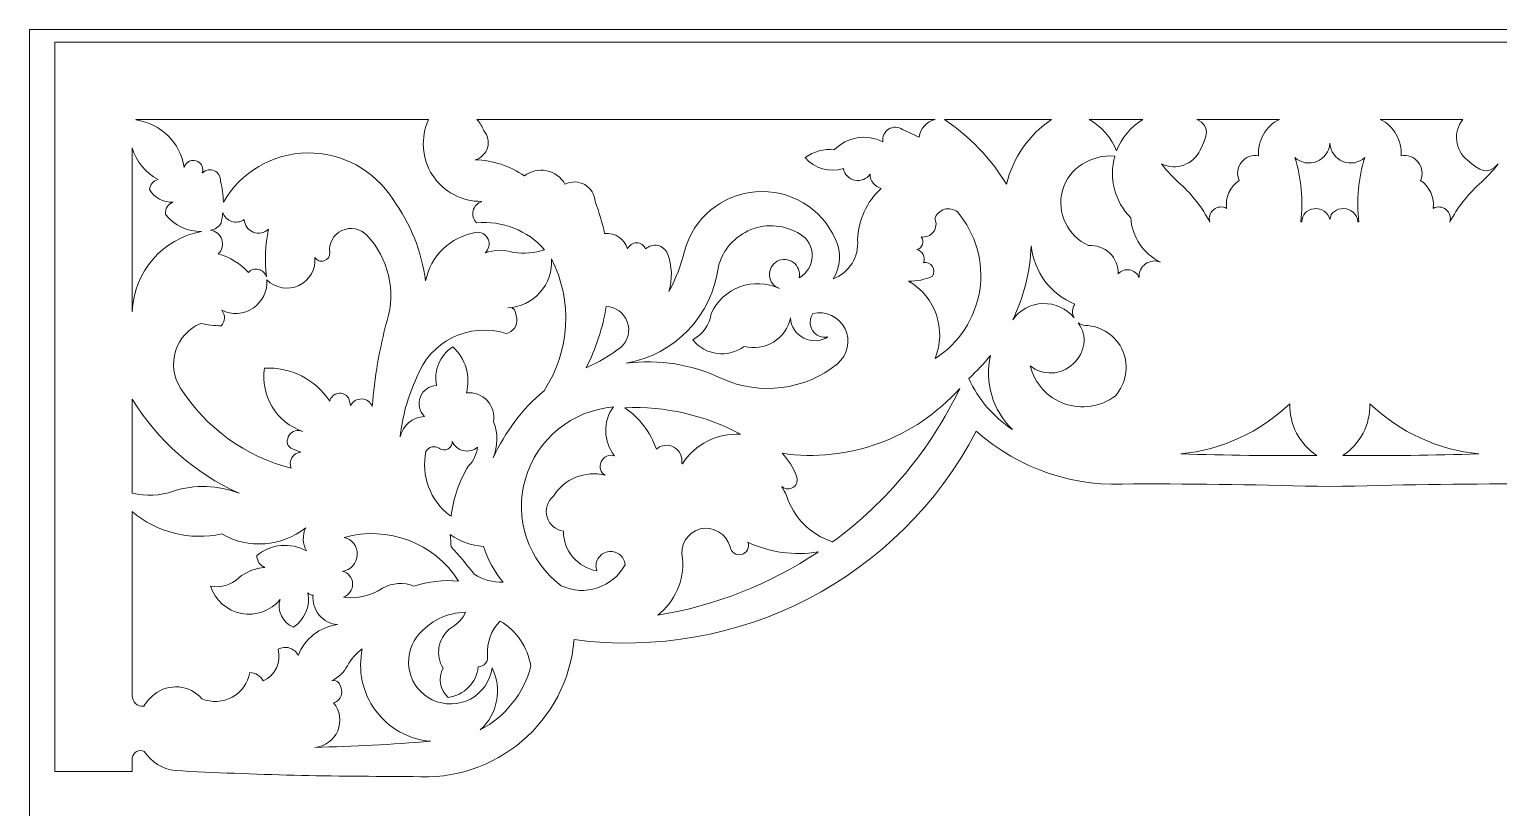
# Model space of a CAD drawing. Header units: millimetres. Extents: x 4613 to 4857, y 4354 to 4620.
# Drawn here: x 4613.2 to 4728.5, y 4414.6 to 4475.6 of the extents above; entities that cross this region are included whole.
import ezdxf

# ---------------------------------------------------------------- set-up
doc = ezdxf.new("R2010")
doc.units = ezdxf.units.MM
doc.header["$MEASUREMENT"] = 0
doc.layers.add('Layer 1', color=18, linetype='Continuous', true_color=0x000000)

msp = doc.modelspace()

# ---------------------------------------------------------------- linework, layer by layer
at = {"layer": 'Layer 1', "lineweight": 9}
for points, knots in [([(4613.25, 4475.6), (4613.25, 4475.6), (4857.25, 4475.6), (4857.25, 4475.6), (4857.25, 4475.6), (4857.25, 4353.6), (4857.25, 4353.6), (4857.25, 4353.6), (4613.25, 4353.6), (4613.25, 4353.6), (4613.25, 4353.6), (4613.25, 4475.6), (4613.25, 4475.6)], [0, 0, 0, 0, 0.25, 0.25, 0.25, 0.5, 0.5, 0.5, 0.75, 0.75, 0.75, 1, 1, 1, 1]), ([(4643.35, 4417.05), (4649.8, 4416.55), (4655.44, 4421.33), (4655.97, 4427.77), (4668.88, 4426.05), (4681.48, 4432.57), (4687.51, 4444.1), (4690.88, 4441.12), (4695.32, 4439.64), (4699.81, 4439.99), (4704.96, 4439.97), (4710.1, 4439.9), (4715.25, 4439.76), (4720.39, 4439.9), (4725.54, 4439.97), (4730.68, 4439.99), (4735.17, 4439.64), (4739.61, 4441.12), (4742.98, 4444.1), (4749.02, 4432.57), (4761.61, 4426.04), (4774.52, 4427.77), (4775.06, 4421.33), (4780.7, 4416.54), (4787.14, 4417.05), (4793.37, 4417.02), (4799.6, 4417.17), (4805.82, 4417.5), (4806.81, 4417.62), (4807.69, 4418.17), (4808.23, 4419.01), (4808.42, 4419.1), (4808.64, 4419.09), (4808.83, 4418.99), (4809.02, 4418.9), (4809.15, 4418.71), (4809.18, 4418.51), (4809.18, 4418.51), (4809.18, 4417.44), (4809.18, 4417.44), (4809.18, 4417.44), (4815.25, 4417.44), (4815.25, 4417.44), (4815.25, 4417.44), (4815.25, 4474.6), (4815.25, 4474.6), (4815.25, 4474.6), (4715.25, 4474.6), (4715.25, 4474.6), (4715.25, 4474.6), (4615.25, 4474.6), (4615.25, 4474.6), (4615.25, 4474.6), (4615.25, 4417.44), (4615.25, 4417.44), (4615.25, 4417.44), (4621.31, 4417.44), (4621.31, 4417.44), (4621.31, 4417.44), (4621.31, 4418.51), (4621.31, 4418.51), (4621.34, 4418.71), (4621.47, 4418.89), (4621.66, 4418.99), (4621.85, 4419.09), (4622.07, 4419.1), (4622.26, 4419.01), (4622.8, 4418.17), (4623.68, 4417.62), (4624.67, 4417.5), (4630.89, 4417.17), (4637.12, 4417.02), (4643.35, 4417.05)], [0, 0, 0, 0, 0.041667, 0.041667, 0.041667, 0.083333, 0.083333, 0.083333, 0.125, 0.125, 0.125, 0.166667, 0.166667, 0.166667, 0.208333, 0.208333, 0.208333, 0.25, 0.25, 0.25, 0.291667, 0.291667, 0.291667, 0.333333, 0.333333, 0.333333, 0.375, 0.375, 0.375, 0.416667, 0.416667, 0.416667, 0.458333, 0.458333, 0.458333, 0.5, 0.5, 0.5, 0.541667, 0.541667, 0.541667, 0.583333, 0.583333, 0.583333, 0.625, 0.625, 0.625, 0.666667, 0.666667, 0.666667, 0.708333, 0.708333, 0.708333, 0.75, 0.75, 0.75, 0.791667, 0.791667, 0.791667, 0.833333, 0.833333, 0.833333, 0.875, 0.875, 0.875, 0.916667, 0.916667, 0.916667, 0.958333, 0.958333, 0.958333, 1, 1, 1, 1]), ([(4641.77, 4462.27), (4643.14, 4460.39), (4644.02, 4458.19), (4644.32, 4455.88), (4644.71, 4457.84), (4646.27, 4459.35), (4648.24, 4459.68), (4648.64, 4459.75), (4649.04, 4459.54), (4649.22, 4459.17), (4649.39, 4458.8), (4649.29, 4458.35), (4648.99, 4458.08), (4649.71, 4458.34), (4650.49, 4458.35), (4651.22, 4458.12), (4652.04, 4458.01), (4652.87, 4458.08), (4653.65, 4458.33), (4652.32, 4459.85), (4650.33, 4460.64), (4648.31, 4460.44), (4648.07, 4460.69), (4647.97, 4461.05), (4648.05, 4461.39), (4648.14, 4461.73), (4648.4, 4462), (4648.74, 4462.1), (4648.74, 4462.1), (4648.72, 4462.12), (4648.72, 4462.12), (4647.17, 4462.1), (4645.72, 4462.87), (4644.87, 4464.17), (4644.02, 4465.47), (4643.91, 4467.13), (4644.56, 4468.54), (4644.56, 4468.54), (4621.6, 4468.54), (4621.6, 4468.54), (4621.6, 4468.54), (4621.61, 4468.5), (4621.61, 4468.5), (4623.56, 4468.23), (4625.09, 4466.71), (4625.39, 4464.77), (4625.44, 4464.99), (4625.6, 4465.18), (4625.81, 4465.27), (4626.02, 4465.36), (4626.26, 4465.35), (4626.46, 4465.24), (4626.77, 4465.07), (4626.92, 4464.7), (4626.81, 4464.36), (4626.81, 4464.36), (4626.82, 4464.35), (4626.82, 4464.35), (4627.07, 4464.6), (4627.44, 4464.67), (4627.76, 4464.52), (4628.07, 4464.37), (4628.26, 4464.04), (4628.24, 4463.69), (4628.37, 4463.16), (4628.45, 4462.61), (4628.46, 4462.06), (4629.82, 4464.4), (4632.32, 4465.87), (4635.04, 4465.92), (4637.75, 4465.96), (4640.31, 4464.57), (4641.77, 4462.27), (4641.74, 4462.31), (4641.71, 4462.35), (4641.69, 4462.39)], [0, 0, 0, 0, 0.038462, 0.038462, 0.038462, 0.076923, 0.076923, 0.076923, 0.115385, 0.115385, 0.115385, 0.153846, 0.153846, 0.153846, 0.192308, 0.192308, 0.192308, 0.230769, 0.230769, 0.230769, 0.269231, 0.269231, 0.269231, 0.307692, 0.307692, 0.307692, 0.346154, 0.346154, 0.346154, 0.384615, 0.384615, 0.384615, 0.423077, 0.423077, 0.423077, 0.461538, 0.461538, 0.461538, 0.5, 0.5, 0.5, 0.538462, 0.538462, 0.538462, 0.576923, 0.576923, 0.576923, 0.615385, 0.615385, 0.615385, 0.653846, 0.653846, 0.653846, 0.692308, 0.692308, 0.692308, 0.730769, 0.730769, 0.730769, 0.769231, 0.769231, 0.769231, 0.807692, 0.807692, 0.807692, 0.846154, 0.846154, 0.846154, 0.884615, 0.884615, 0.884615, 0.923077, 0.923077, 0.923077, 1, 1, 1, 1]), ([(4676.29, 4456.06), (4676.89, 4456.98), (4676.97, 4458.15), (4676.48, 4459.13), (4675.4, 4461.59), (4672.88, 4463.09), (4670.21, 4462.87), (4667.54, 4462.65), (4665.31, 4460.82), (4664.64, 4458.23), (4664.36, 4457.12), (4663.95, 4456.05), (4663.4, 4455.05), (4663.7, 4456.03), (4663.66, 4457.07), (4663.3, 4458.02), (4663.16, 4458.35), (4662.88, 4458.59), (4662.53, 4458.66), (4662.19, 4458.73), (4661.83, 4458.63), (4661.58, 4458.39), (4661.46, 4458.68), (4661.18, 4458.87), (4660.87, 4458.87), (4660.56, 4458.86), (4660.28, 4458.68), (4660.17, 4458.39), (4659.94, 4459.18), (4659.18, 4459.68), (4658.36, 4459.59), (4658.18, 4460.45), (4657.94, 4461.29), (4657.62, 4462.11), (4657.59, 4462.66), (4657.28, 4463.16), (4656.8, 4463.43), (4656.32, 4463.7), (4655.75, 4463.72), (4655.25, 4463.47), (4654.95, 4464.01), (4654.42, 4464.4), (4653.81, 4464.52), (4653.2, 4464.65), (4652.57, 4464.5), (4652.08, 4464.12), (4650.94, 4464.9), (4649.6, 4465.33), (4648.22, 4465.38), (4648.68, 4465.51), (4649.04, 4465.87), (4649.18, 4466.33), (4649.32, 4466.79), (4649.21, 4467.29), (4648.89, 4467.65), (4648.77, 4467.98), (4648.59, 4468.28), (4648.35, 4468.54), (4648.35, 4468.54), (4684.28, 4468.54), (4684.28, 4468.54), (4683.62, 4468.38), (4683.12, 4467.83), (4683.03, 4467.16), (4683.03, 4467.16), (4681.73, 4467.76), (4681.73, 4467.76), (4681.4, 4467.98), (4680.98, 4467.99), (4680.64, 4467.78), (4680.31, 4467.57), (4680.13, 4467.18), (4680.19, 4466.79), (4678.91, 4467.43), (4677.38, 4467.18), (4676.38, 4466.17), (4675.57, 4466.25), (4674.76, 4466.03), (4674.1, 4465.56), (4674.83, 4464.69), (4676.01, 4464.34), (4677.09, 4464.69), (4677.18, 4464.23), (4677.54, 4463.87), (4677.99, 4463.77), (4678.45, 4463.68), (4678.91, 4463.86), (4679.18, 4464.24), (4679.19, 4463.72), (4679.55, 4463.27), (4680.05, 4463.13), (4678.91, 4462.09), (4678.25, 4460.65), (4678.2, 4459.11), (4678.34, 4457.78), (4677.55, 4456.52), (4676.29, 4456.06)], [0, 0, 0, 0, 0.03125, 0.03125, 0.03125, 0.0625, 0.0625, 0.0625, 0.09375, 0.09375, 0.09375, 0.125, 0.125, 0.125, 0.15625, 0.15625, 0.15625, 0.1875, 0.1875, 0.1875, 0.21875, 0.21875, 0.21875, 0.25, 0.25, 0.25, 0.28125, 0.28125, 0.28125, 0.3125, 0.3125, 0.3125, 0.34375, 0.34375, 0.34375, 0.375, 0.375, 0.375, 0.40625, 0.40625, 0.40625, 0.4375, 0.4375, 0.4375, 0.46875, 0.46875, 0.46875, 0.5, 0.5, 0.5, 0.53125, 0.53125, 0.53125, 0.5625, 0.5625, 0.5625, 0.59375, 0.59375, 0.59375, 0.625, 0.625, 0.625, 0.65625, 0.65625, 0.65625, 0.6875, 0.6875, 0.6875, 0.71875, 0.71875, 0.71875, 0.75, 0.75, 0.75, 0.78125, 0.78125, 0.78125, 0.8125, 0.8125, 0.8125, 0.84375, 0.84375, 0.84375, 0.875, 0.875, 0.875, 0.90625, 0.90625, 0.90625, 0.9375, 0.9375, 0.9375, 0.96875, 0.96875, 0.96875, 1, 1, 1, 1]), ([(4689.88, 4463.46), (4688.65, 4465.49), (4686.99, 4467.22), (4685.02, 4468.54), (4685.02, 4468.54), (4693.42, 4468.54), (4693.42, 4468.54), (4691.65, 4467.34), (4690.39, 4465.54), (4689.88, 4463.46)], [0, 0, 0, 0, 0.333333, 0.333333, 0.333333, 0.666667, 0.666667, 0.666667, 1, 1, 1, 1]), ([(4698.51, 4466.07), (4698.11, 4467.12), (4697.35, 4467.99), (4696.36, 4468.54), (4696.36, 4468.54), (4700.58, 4468.54), (4700.58, 4468.54), (4699.63, 4467.97), (4698.91, 4467.1), (4698.51, 4466.07)], [0, 0, 0, 0, 0.333333, 0.333333, 0.333333, 0.666667, 0.666667, 0.666667, 1, 1, 1, 1]), ([(4705.83, 4460.5), (4705.24, 4461.62), (4704.46, 4462.62), (4703.53, 4463.48), (4702.99, 4463.95), (4702.49, 4464.48), (4702.05, 4465.05), (4703.19, 4464.52), (4704.53, 4465), (4705.07, 4466.13), (4705.62, 4467.25), (4705.93, 4467.97), (4704.82, 4468.54), (4704.82, 4468.54), (4711.29, 4468.54), (4711.29, 4468.54), (4710.21, 4468.02), (4709.56, 4466.89), (4709.66, 4465.69), (4709.15, 4465.79), (4708.63, 4465.6), (4708.31, 4465.19), (4707.99, 4464.78), (4707.92, 4464.23), (4708.14, 4463.76), (4707.42, 4463.27), (4707.03, 4462.43), (4707.15, 4461.57), (4706.82, 4461.75), (4706.42, 4461.71), (4706.13, 4461.47), (4705.84, 4461.24), (4705.72, 4460.86), (4705.83, 4460.5)], [0, 0, 0, 0, 0.090909, 0.090909, 0.090909, 0.181818, 0.181818, 0.181818, 0.272727, 0.272727, 0.272727, 0.363636, 0.363636, 0.363636, 0.454545, 0.454545, 0.454545, 0.545455, 0.545455, 0.545455, 0.636364, 0.636364, 0.636364, 0.727273, 0.727273, 0.727273, 0.818182, 0.818182, 0.818182, 0.909091, 0.909091, 0.909091, 1, 1, 1, 1]), ([(4724.66, 4460.5), (4724.77, 4460.86), (4724.65, 4461.24), (4724.36, 4461.48), (4724.07, 4461.71), (4723.67, 4461.75), (4723.35, 4461.57), (4723.46, 4462.43), (4723.08, 4463.27), (4722.36, 4463.76), (4722.57, 4464.23), (4722.5, 4464.78), (4722.18, 4465.19), (4721.86, 4465.6), (4721.34, 4465.79), (4720.83, 4465.69), (4720.93, 4466.89), (4720.28, 4468.02), (4719.2, 4468.54), (4719.2, 4468.54), (4725.67, 4468.54), (4725.67, 4468.54), (4724.9, 4467.55), (4725.07, 4466.13), (4726.03, 4465.35), (4727, 4464.56), (4727.63, 4464.09), (4728.44, 4465.05), (4728, 4464.48), (4727.51, 4463.95), (4726.96, 4463.48), (4726.03, 4462.62), (4725.25, 4461.62), (4724.66, 4460.5)], [0, 0, 0, 0, 0.090909, 0.090909, 0.090909, 0.181818, 0.181818, 0.181818, 0.272727, 0.272727, 0.272727, 0.363636, 0.363636, 0.363636, 0.454545, 0.454545, 0.454545, 0.545455, 0.545455, 0.545455, 0.636364, 0.636364, 0.636364, 0.727273, 0.727273, 0.727273, 0.818182, 0.818182, 0.818182, 0.909091, 0.909091, 0.909091, 1, 1, 1, 1]), ([(4717.52, 4460.51), (4717.52, 4460.51), (4717.44, 4460.52), (4717.44, 4460.52), (4717.39, 4461.1), (4716.92, 4461.54), (4716.34, 4461.55), (4715.77, 4461.56), (4715.3, 4461.26), (4715.25, 4460.69), (4715.12, 4461.25), (4714.58, 4461.62), (4714.01, 4461.54), (4713.44, 4461.46), (4713.03, 4461.1), (4713.06, 4460.52), (4713.06, 4460.52), (4712.97, 4460.51), (4712.97, 4460.51), (4713.17, 4462.21), (4713.01, 4463.93), (4712.5, 4465.56), (4712.97, 4465.13), (4713.64, 4465.01), (4714.23, 4465.25), (4714.81, 4465.49), (4715.21, 4466.04), (4715.25, 4466.67), (4715.28, 4466.04), (4715.68, 4465.49), (4716.27, 4465.25), (4716.86, 4465.01), (4717.53, 4465.13), (4717.99, 4465.56), (4717.48, 4463.93), (4717.32, 4462.21), (4717.52, 4460.51)], [0, 0, 0, 0, 0.083333, 0.083333, 0.083333, 0.166667, 0.166667, 0.166667, 0.25, 0.25, 0.25, 0.333333, 0.333333, 0.333333, 0.416667, 0.416667, 0.416667, 0.5, 0.5, 0.5, 0.583333, 0.583333, 0.583333, 0.666667, 0.666667, 0.666667, 0.75, 0.75, 0.75, 0.833333, 0.833333, 0.833333, 0.916667, 0.916667, 0.916667, 1, 1, 1, 1]), ([(4621.31, 4453.47), (4621.31, 4453.47), (4621.31, 4466.33), (4621.31, 4466.33), (4621.62, 4465.26), (4622.35, 4464.35), (4623.35, 4463.84), (4622.98, 4463.74), (4622.71, 4463.42), (4622.67, 4463.05), (4623.05, 4462.4), (4623.76, 4462.02), (4624.51, 4462.05), (4624.11, 4461.92), (4623.87, 4461.52), (4623.92, 4461.1), (4624.6, 4460.23), (4625.65, 4459.73), (4626.75, 4459.77), (4623.69, 4459.2), (4621.43, 4456.58), (4621.31, 4453.47)], [0, 0, 0, 0, 0.142857, 0.142857, 0.142857, 0.285714, 0.285714, 0.285714, 0.428571, 0.428571, 0.428571, 0.571429, 0.571429, 0.571429, 0.714286, 0.714286, 0.714286, 0.857143, 0.857143, 0.857143, 1, 1, 1, 1]), ([(4700.28, 4456.16), (4700.15, 4456.47), (4699.86, 4456.7), (4699.53, 4456.75), (4699.19, 4456.81), (4698.86, 4456.68), (4698.64, 4456.43), (4698.66, 4457.04), (4698.42, 4457.63), (4697.98, 4458.06), (4697.54, 4458.49), (4696.94, 4458.71), (4696.32, 4458.66), (4694.68, 4459.4), (4693.81, 4461.23), (4694.27, 4462.97), (4694.74, 4464.71), (4696.58, 4465.84), (4698.38, 4465.66), (4697.89, 4463.95), (4698.37, 4462.1), (4699.63, 4460.84), (4699.72, 4459.34), (4700.61, 4458.01), (4701.96, 4457.36), (4701.57, 4457.52), (4701.13, 4457.46), (4700.79, 4457.22), (4700.45, 4456.98), (4700.25, 4456.58), (4700.28, 4456.16)], [0, 0, 0, 0, 0.1, 0.1, 0.1, 0.2, 0.2, 0.2, 0.3, 0.3, 0.3, 0.4, 0.4, 0.4, 0.5, 0.5, 0.5, 0.6, 0.6, 0.6, 0.7, 0.7, 0.7, 0.8, 0.8, 0.8, 0.9, 0.9, 0.9, 1, 1, 1, 1]), ([(4631.84, 4456.21), (4631.76, 4456.5), (4631.52, 4456.72), (4631.23, 4456.79), (4630.94, 4456.86), (4630.63, 4456.77), (4630.43, 4456.55), (4629.79, 4457.24), (4628.97, 4457.74), (4628.06, 4458), (4628.37, 4458.29), (4628.47, 4458.73), (4628.34, 4459.12), (4628.2, 4459.52), (4627.86, 4459.81), (4627.44, 4459.86), (4627.79, 4459.91), (4628.1, 4460.12), (4628.28, 4460.42), (4628.34, 4460.69), (4628.39, 4460.96), (4628.42, 4461.24), (4628.53, 4460.91), (4628.79, 4460.66), (4629.12, 4460.55), (4629.44, 4460.44), (4629.8, 4460.49), (4630.09, 4460.69), (4630.12, 4460.25), (4630.4, 4459.87), (4630.81, 4459.71), (4631.22, 4459.55), (4631.68, 4459.63), (4632.01, 4459.93), (4631.74, 4458.71), (4631.69, 4457.45), (4631.84, 4456.21)], [0, 0, 0, 0, 0.083333, 0.083333, 0.083333, 0.166667, 0.166667, 0.166667, 0.25, 0.25, 0.25, 0.333333, 0.333333, 0.333333, 0.416667, 0.416667, 0.416667, 0.5, 0.5, 0.5, 0.583333, 0.583333, 0.583333, 0.666667, 0.666667, 0.666667, 0.75, 0.75, 0.75, 0.833333, 0.833333, 0.833333, 0.916667, 0.916667, 0.916667, 1, 1, 1, 1]), ([(4684.28, 4449.8), (4685.21, 4452.06), (4684.32, 4454.65), (4682.21, 4455.86), (4682.85, 4455.85), (4683.5, 4455.99), (4684.08, 4456.26), (4684.23, 4456.49), (4684.23, 4456.79), (4684.08, 4457.02), (4683.92, 4457.25), (4683.65, 4457.37), (4683.38, 4457.32), (4683.46, 4457.52), (4683.45, 4457.75), (4683.35, 4457.95), (4683.25, 4458.15), (4683.07, 4458.29), (4682.85, 4458.34), (4683.06, 4458.39), (4683.23, 4458.55), (4683.29, 4458.75), (4683.36, 4458.96), (4683.32, 4459.18), (4683.18, 4459.34), (4683.55, 4459.28), (4683.93, 4459.42), (4684.15, 4459.73), (4684.38, 4460.03), (4684.42, 4460.42), (4684.26, 4460.76), (4684.37, 4461.12), (4684.66, 4461.39), (4685.01, 4461.5), (4685.37, 4461.6), (4685.76, 4461.52), (4686.04, 4461.29), (4687.48, 4459.59), (4688.12, 4457.35), (4687.78, 4455.15), (4687.44, 4452.95), (4686.16, 4450.99), (4684.28, 4449.8)], [0, 0, 0, 0, 0.071429, 0.071429, 0.071429, 0.142857, 0.142857, 0.142857, 0.214286, 0.214286, 0.214286, 0.285714, 0.285714, 0.285714, 0.357143, 0.357143, 0.357143, 0.428571, 0.428571, 0.428571, 0.5, 0.5, 0.5, 0.571429, 0.571429, 0.571429, 0.642857, 0.642857, 0.642857, 0.714286, 0.714286, 0.714286, 0.785714, 0.785714, 0.785714, 0.857143, 0.857143, 0.857143, 0.928571, 0.928571, 0.928571, 1, 1, 1, 1]), ([(4633.79, 4441.2), (4630.2, 4442.11), (4627.1, 4444.36), (4625.1, 4447.48), (4624.55, 4448.34), (4624.41, 4449.4), (4624.71, 4450.38), (4625.01, 4451.36), (4625.73, 4452.16), (4626.68, 4452.56), (4627.21, 4452.44), (4627.75, 4452.37), (4628.29, 4452.36), (4628.62, 4452.69), (4628.64, 4453.22), (4628.33, 4453.58), (4629.13, 4453.2), (4630.06, 4453.27), (4630.79, 4453.76), (4631.52, 4454.26), (4631.93, 4455.09), (4631.88, 4455.97), (4632.54, 4455.31), (4633.54, 4455.13), (4634.38, 4455.53), (4635.23, 4455.93), (4635.73, 4456.8), (4635.64, 4457.72), (4635.79, 4457.48), (4636.1, 4457.36), (4636.37, 4457.46), (4636.65, 4457.55), (4636.83, 4457.8), (4636.8, 4458.09), (4636.71, 4458.82), (4637.09, 4459.52), (4637.75, 4459.83), (4638.41, 4460.15), (4639.21, 4459.99), (4639.72, 4459.46), (4641.41, 4457.68), (4642.01, 4455.12), (4641.3, 4452.77), (4640.7, 4450.57), (4640.32, 4448.32), (4640.14, 4446.04), (4640.01, 4446.39), (4639.68, 4446.62), (4639.31, 4446.63), (4638.94, 4446.64), (4638.6, 4446.45), (4638.44, 4446.11), (4638.4, 4446.32), (4638.34, 4446.52), (4638.27, 4446.71), (4638.1, 4446.99), (4637.77, 4447.13), (4637.45, 4447.07), (4637.13, 4447.02), (4636.88, 4446.78), (4636.8, 4446.47), (4635.67, 4448.17), (4633.73, 4449.15), (4631.69, 4449.05), (4631.36, 4446.88), (4632.62, 4444.79), (4634.69, 4444.08), (4634.32, 4444.28), (4633.85, 4444.15), (4633.63, 4443.79), (4633.4, 4443.43), (4633.41, 4443.03), (4633.75, 4442.77), (4634.01, 4442.68), (4634.27, 4442.57), (4634.53, 4442.45), (4634.24, 4442.43), (4633.98, 4442.27), (4633.83, 4442.02), (4633.68, 4441.77), (4633.67, 4441.46), (4633.79, 4441.2)], [0, 0, 0, 0, 0.037037, 0.037037, 0.037037, 0.074074, 0.074074, 0.074074, 0.111111, 0.111111, 0.111111, 0.148148, 0.148148, 0.148148, 0.185185, 0.185185, 0.185185, 0.222222, 0.222222, 0.222222, 0.259259, 0.259259, 0.259259, 0.296296, 0.296296, 0.296296, 0.333333, 0.333333, 0.333333, 0.37037, 0.37037, 0.37037, 0.407407, 0.407407, 0.407407, 0.444444, 0.444444, 0.444444, 0.481481, 0.481481, 0.481481, 0.518519, 0.518519, 0.518519, 0.555556, 0.555556, 0.555556, 0.592593, 0.592593, 0.592593, 0.62963, 0.62963, 0.62963, 0.666667, 0.666667, 0.666667, 0.703704, 0.703704, 0.703704, 0.740741, 0.740741, 0.740741, 0.777778, 0.777778, 0.777778, 0.814815, 0.814815, 0.814815, 0.851852, 0.851852, 0.851852, 0.888889, 0.888889, 0.888889, 0.925926, 0.925926, 0.925926, 0.962963, 0.962963, 0.962963, 1, 1, 1, 1]), ([(4667.56, 4448.23), (4665.23, 4449.35), (4662.62, 4449.76), (4660.06, 4449.43), (4663.87, 4450.1), (4666.8, 4453.17), (4667.29, 4457.01), (4667.63, 4458.33), (4668.58, 4459.4), (4669.84, 4459.91), (4671.11, 4460.41), (4672.55, 4460.27), (4673.7, 4459.55), (4674.31, 4459.19), (4674.67, 4458.52), (4674.65, 4457.82), (4674.64, 4457.11), (4674.23, 4456.46), (4673.61, 4456.13), (4673.72, 4456.58), (4673.54, 4457.05), (4673.17, 4457.33), (4672.8, 4457.61), (4672.31, 4457.65), (4671.9, 4457.43), (4671.49, 4457.2), (4671.26, 4456.76), (4671.29, 4456.3), (4671.33, 4455.84), (4671.63, 4455.44), (4672.07, 4455.29), (4671.1, 4455.74), (4669.99, 4455.79), (4668.98, 4455.42), (4667.98, 4455.05), (4667.16, 4454.3), (4666.72, 4453.33), (4666.6, 4452.45), (4666.06, 4451.68), (4665.27, 4451.27), (4666.26, 4450.04), (4668.05, 4449.81), (4669.32, 4450.75), (4670.1, 4450.55), (4670.92, 4450.67), (4671.6, 4451.09), (4672.29, 4451.51), (4672.76, 4452.19), (4672.93, 4452.98), (4672.98, 4452.3), (4673.38, 4451.7), (4673.99, 4451.4), (4674.59, 4451.1), (4675.31, 4451.13), (4675.88, 4451.49), (4675.41, 4451.4), (4674.93, 4451.6), (4674.67, 4452), (4674.41, 4452.41), (4674.42, 4452.93), (4674.7, 4453.33), (4675.71, 4453.56), (4676.75, 4453.07), (4677.22, 4452.14), (4677.68, 4451.22), (4677.42, 4450.06), (4676.63, 4449.39), (4674.07, 4447.32), (4670.56, 4446.87), (4667.56, 4448.23)], [0, 0, 0, 0, 0.043478, 0.043478, 0.043478, 0.086957, 0.086957, 0.086957, 0.130435, 0.130435, 0.130435, 0.173913, 0.173913, 0.173913, 0.217391, 0.217391, 0.217391, 0.26087, 0.26087, 0.26087, 0.304348, 0.304348, 0.304348, 0.347826, 0.347826, 0.347826, 0.391304, 0.391304, 0.391304, 0.434783, 0.434783, 0.434783, 0.478261, 0.478261, 0.478261, 0.521739, 0.521739, 0.521739, 0.565217, 0.565217, 0.565217, 0.608696, 0.608696, 0.608696, 0.652174, 0.652174, 0.652174, 0.695652, 0.695652, 0.695652, 0.73913, 0.73913, 0.73913, 0.782609, 0.782609, 0.782609, 0.826087, 0.826087, 0.826087, 0.869565, 0.869565, 0.869565, 0.913043, 0.913043, 0.913043, 0.956522, 0.956522, 0.956522, 1, 1, 1, 1]), ([(4690.37, 4452.84), (4691.24, 4454.65), (4691.74, 4456.63), (4691.82, 4458.64), (4692.04, 4456.6), (4693.35, 4454.84), (4695.24, 4454.05), (4695.04, 4453.73), (4695.01, 4453.33), (4695.18, 4452.99), (4694.59, 4453.72), (4693.68, 4454.14), (4692.74, 4454.11), (4691.79, 4454.08), (4690.92, 4453.61), (4690.37, 4452.84)], [0, 0, 0, 0, 0.2, 0.2, 0.2, 0.4, 0.4, 0.4, 0.6, 0.6, 0.6, 0.8, 0.8, 0.8, 1, 1, 1, 1]), ([(4649.62, 4442.02), (4650, 4442.92), (4650.01, 4443.93), (4649.65, 4444.84), (4649.75, 4445.44), (4649.57, 4446.06), (4649.15, 4446.5), (4648.73, 4446.95), (4648.13, 4447.17), (4647.52, 4447.11), (4647.86, 4448.42), (4647.46, 4449.81), (4646.46, 4450.72), (4645.45, 4450.07), (4644.94, 4448.88), (4645.18, 4447.7), (4644.61, 4447.67), (4644.12, 4447.32), (4643.91, 4446.79), (4643.71, 4446.26), (4643.83, 4445.66), (4644.23, 4445.26), (4643.31, 4445.21), (4642.53, 4444.56), (4642.32, 4443.66), (4642.5, 4445.27), (4642.94, 4446.83), (4643.62, 4448.3), (4644.65, 4451.14), (4647.74, 4452.67), (4650.63, 4451.77), (4651.19, 4451.87), (4651.56, 4452.4), (4651.47, 4452.96), (4651.37, 4453.52), (4651.33, 4453.86), (4650.76, 4453.78), (4651.73, 4453.82), (4652.64, 4454.25), (4653.29, 4454.98), (4653.94, 4455.7), (4654.26, 4456.65), (4654.19, 4457.62), (4655.88, 4454.32), (4655.66, 4450.37), (4653.61, 4447.28), (4651.91, 4445.84), (4650.55, 4444.04), (4649.62, 4442.02)], [0, 0, 0, 0, 0.0625, 0.0625, 0.0625, 0.125, 0.125, 0.125, 0.1875, 0.1875, 0.1875, 0.25, 0.25, 0.25, 0.3125, 0.3125, 0.3125, 0.375, 0.375, 0.375, 0.4375, 0.4375, 0.4375, 0.5, 0.5, 0.5, 0.5625, 0.5625, 0.5625, 0.625, 0.625, 0.625, 0.6875, 0.6875, 0.6875, 0.75, 0.75, 0.75, 0.8125, 0.8125, 0.8125, 0.875, 0.875, 0.875, 0.9375, 0.9375, 0.9375, 1, 1, 1, 1]), ([(4656.91, 4449.08), (4657.69, 4450.58), (4658.22, 4452.21), (4658.49, 4453.88), (4659.23, 4453.86), (4659.89, 4453.38), (4660.14, 4452.68), (4660.4, 4451.98), (4660.2, 4451.19), (4659.65, 4450.69), (4658.8, 4450.04), (4657.88, 4449.5), (4656.91, 4449.08)], [0, 0, 0, 0, 0.25, 0.25, 0.25, 0.5, 0.5, 0.5, 0.75, 0.75, 0.75, 1, 1, 1, 1]), ([(4698.41, 4446.86), (4697.27, 4446.01), (4695.78, 4445.78), (4694.44, 4446.26), (4693.1, 4446.73), (4692.08, 4447.86), (4691.74, 4449.24), (4692.73, 4448.43), (4694.18, 4448.49), (4695.11, 4449.38), (4696.05, 4450.26), (4696.27, 4451.56), (4695.51, 4452.6), (4695.67, 4452.48), (4695.86, 4452.41), (4696.06, 4452.4), (4697.35, 4452.36), (4698.5, 4451.57), (4699.01, 4450.39), (4699.51, 4449.2), (4699.27, 4447.82), (4698.41, 4446.86)], [0, 0, 0, 0, 0.142857, 0.142857, 0.142857, 0.285714, 0.285714, 0.285714, 0.428571, 0.428571, 0.428571, 0.571429, 0.571429, 0.571429, 0.714286, 0.714286, 0.714286, 0.857143, 0.857143, 0.857143, 1, 1, 1, 1]), ([(4690.35, 4444.24), (4688.85, 4445.22), (4687.66, 4446.61), (4686.93, 4448.24), (4687.55, 4448.8), (4688.11, 4449.41), (4688.63, 4450.05), (4688.14, 4447.95), (4688.79, 4445.74), (4690.35, 4444.24)], [0, 0, 0, 0, 0.333333, 0.333333, 0.333333, 0.666667, 0.666667, 0.666667, 1, 1, 1, 1]), ([(4676.25, 4435.43), (4676.25, 4435.43), (4676.22, 4435.44), (4676.22, 4435.44), (4674.51, 4436), (4673.17, 4437.35), (4672.63, 4439.06), (4672.52, 4439.3), (4672.4, 4439.53), (4672.26, 4439.74), (4672.26, 4439.74), (4672.27, 4439.76), (4672.27, 4439.76), (4672.53, 4439.53), (4672.91, 4439.52), (4673.18, 4439.72), (4673.45, 4439.93), (4673.55, 4440.28), (4673.41, 4440.59), (4673.16, 4441.26), (4672.78, 4441.86), (4672.28, 4442.37), (4677.49, 4441.62), (4682.72, 4443.53), (4686.22, 4447.46), (4683.94, 4442.69), (4680.51, 4438.55), (4676.25, 4435.43)], [0, 0, 0, 0, 0.111111, 0.111111, 0.111111, 0.222222, 0.222222, 0.222222, 0.333333, 0.333333, 0.333333, 0.444444, 0.444444, 0.444444, 0.555556, 0.555556, 0.555556, 0.666667, 0.666667, 0.666667, 0.777778, 0.777778, 0.777778, 0.888889, 0.888889, 0.888889, 1, 1, 1, 1]), ([(4629.69, 4439.24), (4628.04, 4439.89), (4626.22, 4439.95), (4624.54, 4439.41), (4623.5, 4439.04), (4622.38, 4438.99), (4621.31, 4439.25), (4621.31, 4439.25), (4621.31, 4446.62), (4621.31, 4446.62), (4623.3, 4443.37), (4626.22, 4440.8), (4629.69, 4439.24)], [0, 0, 0, 0, 0.25, 0.25, 0.25, 0.5, 0.5, 0.5, 0.75, 0.75, 0.75, 1, 1, 1, 1]), ([(4654.96, 4431.99), (4652.37, 4433.93), (4651.25, 4437.27), (4652.15, 4440.38), (4653.04, 4443.5), (4655.83, 4445.74), (4659.06, 4446.01), (4658.21, 4444.86), (4658.25, 4443.29), (4659.14, 4442.18), (4658.72, 4442.31), (4658.27, 4442.1), (4658.1, 4441.7), (4657.93, 4441.29), (4658.02, 4440.87), (4658.4, 4440.65), (4656.84, 4441.05), (4655.19, 4440.38), (4654.35, 4439), (4653.87, 4438.6), (4653.68, 4437.97), (4653.85, 4437.37), (4654.02, 4436.78), (4654.52, 4436.35), (4655.14, 4436.27), (4655.13, 4434.73), (4656.23, 4433.42), (4657.75, 4433.16), (4657.64, 4433.47), (4657.67, 4433.81), (4657.84, 4434.1), (4658, 4434.38), (4658.27, 4434.59), (4658.59, 4434.65), (4658.91, 4434.72), (4659.25, 4434.65), (4659.51, 4434.46), (4659.77, 4434.27), (4659.94, 4433.97), (4659.97, 4433.64), (4659.01, 4431.85), (4656.8, 4431.12), (4654.96, 4431.99)], [0, 0, 0, 0, 0.071429, 0.071429, 0.071429, 0.142857, 0.142857, 0.142857, 0.214286, 0.214286, 0.214286, 0.285714, 0.285714, 0.285714, 0.357143, 0.357143, 0.357143, 0.428571, 0.428571, 0.428571, 0.5, 0.5, 0.5, 0.571429, 0.571429, 0.571429, 0.642857, 0.642857, 0.642857, 0.714286, 0.714286, 0.714286, 0.785714, 0.785714, 0.785714, 0.857143, 0.857143, 0.857143, 0.928571, 0.928571, 0.928571, 1, 1, 1, 1]), ([(4664.47, 4441.55), (4664.47, 4441.55), (4664.41, 4441.59), (4664.41, 4441.59), (4664.49, 4442.1), (4664.25, 4442.6), (4663.8, 4442.85), (4663.35, 4443.09), (4662.8, 4443.04), (4662.42, 4442.7), (4661.96, 4444.01), (4661.1, 4445.15), (4659.96, 4445.94), (4663.12, 4446.08), (4666.26, 4445.36), (4669.03, 4443.86), (4667.2, 4443.98), (4665.46, 4443.09), (4664.47, 4441.55)], [0, 0, 0, 0, 0.166667, 0.166667, 0.166667, 0.333333, 0.333333, 0.333333, 0.5, 0.5, 0.5, 0.666667, 0.666667, 0.666667, 0.833333, 0.833333, 0.833333, 1, 1, 1, 1]), ([(4714.22, 4442.2), (4710.67, 4442.17), (4707.11, 4442.21), (4703.56, 4442.33), (4706.77, 4442.64), (4709.78, 4444.03), (4712.11, 4446.26), (4712.06, 4444.63), (4712.86, 4443.09), (4714.22, 4442.2)], [0, 0, 0, 0, 0.333333, 0.333333, 0.333333, 0.666667, 0.666667, 0.666667, 1, 1, 1, 1]), ([(4716.27, 4442.2), (4717.63, 4443.09), (4718.43, 4444.63), (4718.38, 4446.26), (4720.71, 4444.03), (4723.72, 4442.64), (4726.93, 4442.33), (4723.38, 4442.21), (4719.83, 4442.17), (4716.27, 4442.2)], [0, 0, 0, 0, 0.333333, 0.333333, 0.333333, 0.666667, 0.666667, 0.666667, 1, 1, 1, 1]), ([(4646.33, 4437.45), (4646.33, 4437.45), (4646.22, 4437.5), (4646.22, 4437.5), (4644.68, 4438.67), (4643.96, 4440.62), (4644.35, 4442.52), (4644.45, 4442.69), (4644.62, 4442.82), (4644.82, 4442.87), (4645.01, 4442.92), (4645.22, 4442.88), (4645.39, 4442.77), (4645.39, 4442.77), (4645.41, 4442.76), (4645.41, 4442.76), (4645.6, 4442.61), (4645.87, 4442.59), (4646.09, 4442.71), (4646.31, 4442.83), (4646.43, 4443.07), (4646.4, 4443.32), (4646.56, 4442.95), (4646.88, 4442.67), (4647.28, 4442.58), (4647.67, 4442.49), (4648.08, 4442.58), (4648.39, 4442.85), (4648.33, 4442.3), (4648.09, 4441.79), (4647.7, 4441.4), (4646.96, 4440.2), (4646.49, 4438.85), (4646.33, 4437.45)], [0, 0, 0, 0, 0.083333, 0.083333, 0.083333, 0.166667, 0.166667, 0.166667, 0.25, 0.25, 0.25, 0.333333, 0.333333, 0.333333, 0.416667, 0.416667, 0.416667, 0.5, 0.5, 0.5, 0.666667, 0.666667, 0.666667, 0.75, 0.75, 0.75, 0.833333, 0.833333, 0.833333, 0.916667, 0.916667, 0.916667, 1, 1, 1, 1]), ([(4621.31, 4423.34), (4621.31, 4423.34), (4621.31, 4437.8), (4621.31, 4437.8), (4623.26, 4436.16), (4625.84, 4435.51), (4628.33, 4436.05), (4630.42, 4434.85), (4633.03, 4435.04), (4634.92, 4436.54), (4634.64, 4435.96), (4634.67, 4435.28), (4634.99, 4434.72), (4633.74, 4435.42), (4632.19, 4435.27), (4631.09, 4434.36), (4631.08, 4433.95), (4631.33, 4433.57), (4631.71, 4433.43), (4630.96, 4433.38), (4630.24, 4433.09), (4629.67, 4432.61), (4629.08, 4432.04), (4628.26, 4431.8), (4627.46, 4431.96), (4627.81, 4430.86), (4628.74, 4430.03), (4629.88, 4429.82), (4631.02, 4429.6), (4632.18, 4430.02), (4632.91, 4430.92), (4632.65, 4430.04), (4633.1, 4429.1), (4633.95, 4428.75), (4634.84, 4429.32), (4635.3, 4430.38), (4635.09, 4431.43), (4635.19, 4431.31), (4635.34, 4431.25), (4635.5, 4431.25), (4635.44, 4430.69), (4635.61, 4430.13), (4635.98, 4429.69), (4636.34, 4429.26), (4636.86, 4428.99), (4637.42, 4428.94), (4636.02, 4428.77), (4634.83, 4427.83), (4634.33, 4426.52), (4634.2, 4426.8), (4633.95, 4427.01), (4633.65, 4427.11), (4633.35, 4427.2), (4633.03, 4427.16), (4632.75, 4427.01), (4633.04, 4426.01), (4632.53, 4424.95), (4631.58, 4424.54), (4631.38, 4424.92), (4630.98, 4425.17), (4630.54, 4425.18), (4630.39, 4424.36), (4629.88, 4423.65), (4629.15, 4423.26), (4628.42, 4422.86), (4627.54, 4422.81), (4626.78, 4423.13), (4625.82, 4424.23), (4624.17, 4424.38), (4623.03, 4423.47), (4622.71, 4423.2), (4622.43, 4422.89), (4622.21, 4422.54), (4621.97, 4422.52), (4621.74, 4422.6), (4621.57, 4422.76), (4621.4, 4422.92), (4621.31, 4423.14), (4621.31, 4423.38)], [0, 0, 0, 0, 0.037037, 0.037037, 0.037037, 0.074074, 0.074074, 0.074074, 0.111111, 0.111111, 0.111111, 0.148148, 0.148148, 0.148148, 0.185185, 0.185185, 0.185185, 0.222222, 0.222222, 0.222222, 0.259259, 0.259259, 0.259259, 0.296296, 0.296296, 0.296296, 0.333333, 0.333333, 0.333333, 0.37037, 0.37037, 0.37037, 0.407407, 0.407407, 0.407407, 0.444444, 0.444444, 0.444444, 0.481481, 0.481481, 0.481481, 0.518519, 0.518519, 0.518519, 0.555556, 0.555556, 0.555556, 0.592593, 0.592593, 0.592593, 0.62963, 0.62963, 0.62963, 0.666667, 0.666667, 0.666667, 0.703704, 0.703704, 0.703704, 0.740741, 0.740741, 0.740741, 0.777778, 0.777778, 0.777778, 0.814815, 0.814815, 0.814815, 0.851852, 0.851852, 0.851852, 0.888889, 0.888889, 0.888889, 0.925926, 0.925926, 0.925926, 1, 1, 1, 1]), ([(4637.88, 4431.1), (4638.32, 4431.25), (4638.62, 4431.68), (4638.6, 4432.15), (4638.58, 4432.62), (4638.26, 4433.02), (4637.8, 4433.12), (4638.45, 4433.22), (4638.94, 4433.76), (4638.96, 4434.42), (4638.98, 4435.08), (4638.58, 4435.64), (4637.93, 4435.77), (4641.35, 4436.75), (4645, 4435.36), (4646.91, 4432.36), (4645.72, 4432.46), (4644.53, 4432.32), (4643.41, 4431.95), (4642.61, 4432.29), (4641.7, 4432.23), (4640.94, 4431.8), (4640.05, 4431.19), (4638.95, 4430.94), (4637.88, 4431.1)], [0, 0, 0, 0, 0.125, 0.125, 0.125, 0.25, 0.25, 0.25, 0.375, 0.375, 0.375, 0.5, 0.5, 0.5, 0.625, 0.625, 0.625, 0.75, 0.75, 0.75, 0.875, 0.875, 0.875, 1, 1, 1, 1]), ([(4675.1, 4434.63), (4671.31, 4432.1), (4667.02, 4430.41), (4662.53, 4429.68), (4663.88, 4430.74), (4664.61, 4432.41), (4664.48, 4434.12), (4664.23, 4435.14), (4664.84, 4436.17), (4665.85, 4436.44), (4666.86, 4436.71), (4667.92, 4436.05), (4668.21, 4435.05), (4668.23, 4434.84), (4668.35, 4434.66), (4668.52, 4434.54), (4668.69, 4434.43), (4668.9, 4434.39), (4669.1, 4434.44), (4669.3, 4434.49), (4669.47, 4434.62), (4669.57, 4434.81), (4669.66, 4434.99), (4669.68, 4435.2), (4669.6, 4435.4), (4671.31, 4434.6), (4673.23, 4434.33), (4675.09, 4434.64), (4675.09, 4434.64), (4675.1, 4434.63), (4675.1, 4434.63)], [0, 0, 0, 0, 0.1, 0.1, 0.1, 0.2, 0.2, 0.2, 0.3, 0.3, 0.3, 0.4, 0.4, 0.4, 0.5, 0.5, 0.5, 0.6, 0.6, 0.6, 0.7, 0.7, 0.7, 0.8, 0.8, 0.8, 0.9, 0.9, 0.9, 1, 1, 1, 1]), ([(4650.4, 4432.28), (4649.6, 4432.24), (4648.8, 4432.45), (4648.13, 4432.9), (4647.56, 4433.63), (4646.97, 4434.35), (4646.34, 4435.04), (4646.3, 4435.36), (4646.28, 4435.68), (4646.26, 4436), (4647.03, 4435.46), (4647.92, 4435.15), (4648.86, 4435.07), (4649.19, 4434.05), (4649.71, 4433.1), (4650.4, 4432.28)], [0, 0, 0, 0, 0.2, 0.2, 0.2, 0.4, 0.4, 0.4, 0.6, 0.6, 0.6, 0.8, 0.8, 0.8, 1, 1, 1, 1]), ([(4643.63, 4427.99), (4643.63, 4427.99), (4643.72, 4428.1), (4643.72, 4428.1), (4644.64, 4429.21), (4646, 4429.88), (4647.45, 4429.92), (4647.23, 4429.42), (4646.87, 4429.01), (4646.4, 4428.74), (4646.4, 4428.74), (4646.18, 4428.58), (4646.18, 4428.58), (4645.29, 4427.82), (4645.08, 4426.53), (4645.69, 4425.53), (4645.29, 4424.76), (4645.45, 4423.82), (4646.09, 4423.24), (4647.34, 4423.39), (4648.32, 4424.39), (4648.45, 4425.64), (4648.67, 4425.64), (4648.89, 4425.74), (4649.03, 4425.92), (4649.17, 4426.09), (4649.22, 4426.32), (4649.17, 4426.54), (4649.11, 4427.53), (4649.47, 4428.5), (4650.16, 4429.22), (4651.45, 4428.47), (4652.33, 4427.18), (4652.58, 4425.7), (4652.02, 4423.55), (4650.58, 4421.72), (4648.61, 4420.69), (4649.97, 4421.92), (4650.35, 4423.91), (4649.54, 4425.55), (4649.4, 4424.52), (4648.76, 4423.61), (4647.84, 4423.11), (4646.91, 4422.62), (4645.8, 4422.6), (4644.85, 4423.05), (4643.97, 4423.47), (4643.31, 4424.27), (4643.08, 4425.23), (4642.84, 4426.19), (4643.05, 4427.2), (4643.63, 4427.99)], [0, 0, 0, 0, 0.058824, 0.058824, 0.058824, 0.117647, 0.117647, 0.117647, 0.176471, 0.176471, 0.176471, 0.235294, 0.235294, 0.235294, 0.294118, 0.294118, 0.294118, 0.352941, 0.352941, 0.352941, 0.411765, 0.411765, 0.411765, 0.470588, 0.470588, 0.470588, 0.529412, 0.529412, 0.529412, 0.588235, 0.588235, 0.588235, 0.647059, 0.647059, 0.647059, 0.705882, 0.705882, 0.705882, 0.764706, 0.764706, 0.764706, 0.823529, 0.823529, 0.823529, 0.882353, 0.882353, 0.882353, 0.941176, 0.941176, 0.941176, 1, 1, 1, 1]), ([(4635.63, 4419.32), (4636.43, 4419.38), (4637.12, 4419.89), (4637.43, 4420.62), (4637.73, 4421.36), (4637.61, 4422.2), (4637.1, 4422.81), (4637.56, 4422.94), (4637.83, 4423.4), (4637.72, 4423.87), (4637.61, 4424.33), (4637.44, 4424.63), (4636.97, 4424.54), (4637.49, 4424.8), (4637.91, 4425.21), (4638.19, 4425.72), (4638.48, 4426.24), (4638.87, 4426.7), (4639.36, 4427.05), (4638.99, 4425.36), (4639.37, 4423.6), (4640.39, 4422.22), (4641.42, 4420.83), (4642.98, 4419.95), (4644.7, 4419.8), (4641.68, 4419.55), (4638.66, 4419.39), (4635.63, 4419.32)], [0, 0, 0, 0, 0.111111, 0.111111, 0.111111, 0.222222, 0.222222, 0.222222, 0.333333, 0.333333, 0.333333, 0.444444, 0.444444, 0.444444, 0.555556, 0.555556, 0.555556, 0.666667, 0.666667, 0.666667, 0.777778, 0.777778, 0.777778, 0.888889, 0.888889, 0.888889, 1, 1, 1, 1])]:
    msp.add_open_spline(points, degree=3, knots=knots, dxfattribs=at)

doc.saveas('drawing.dxf')
